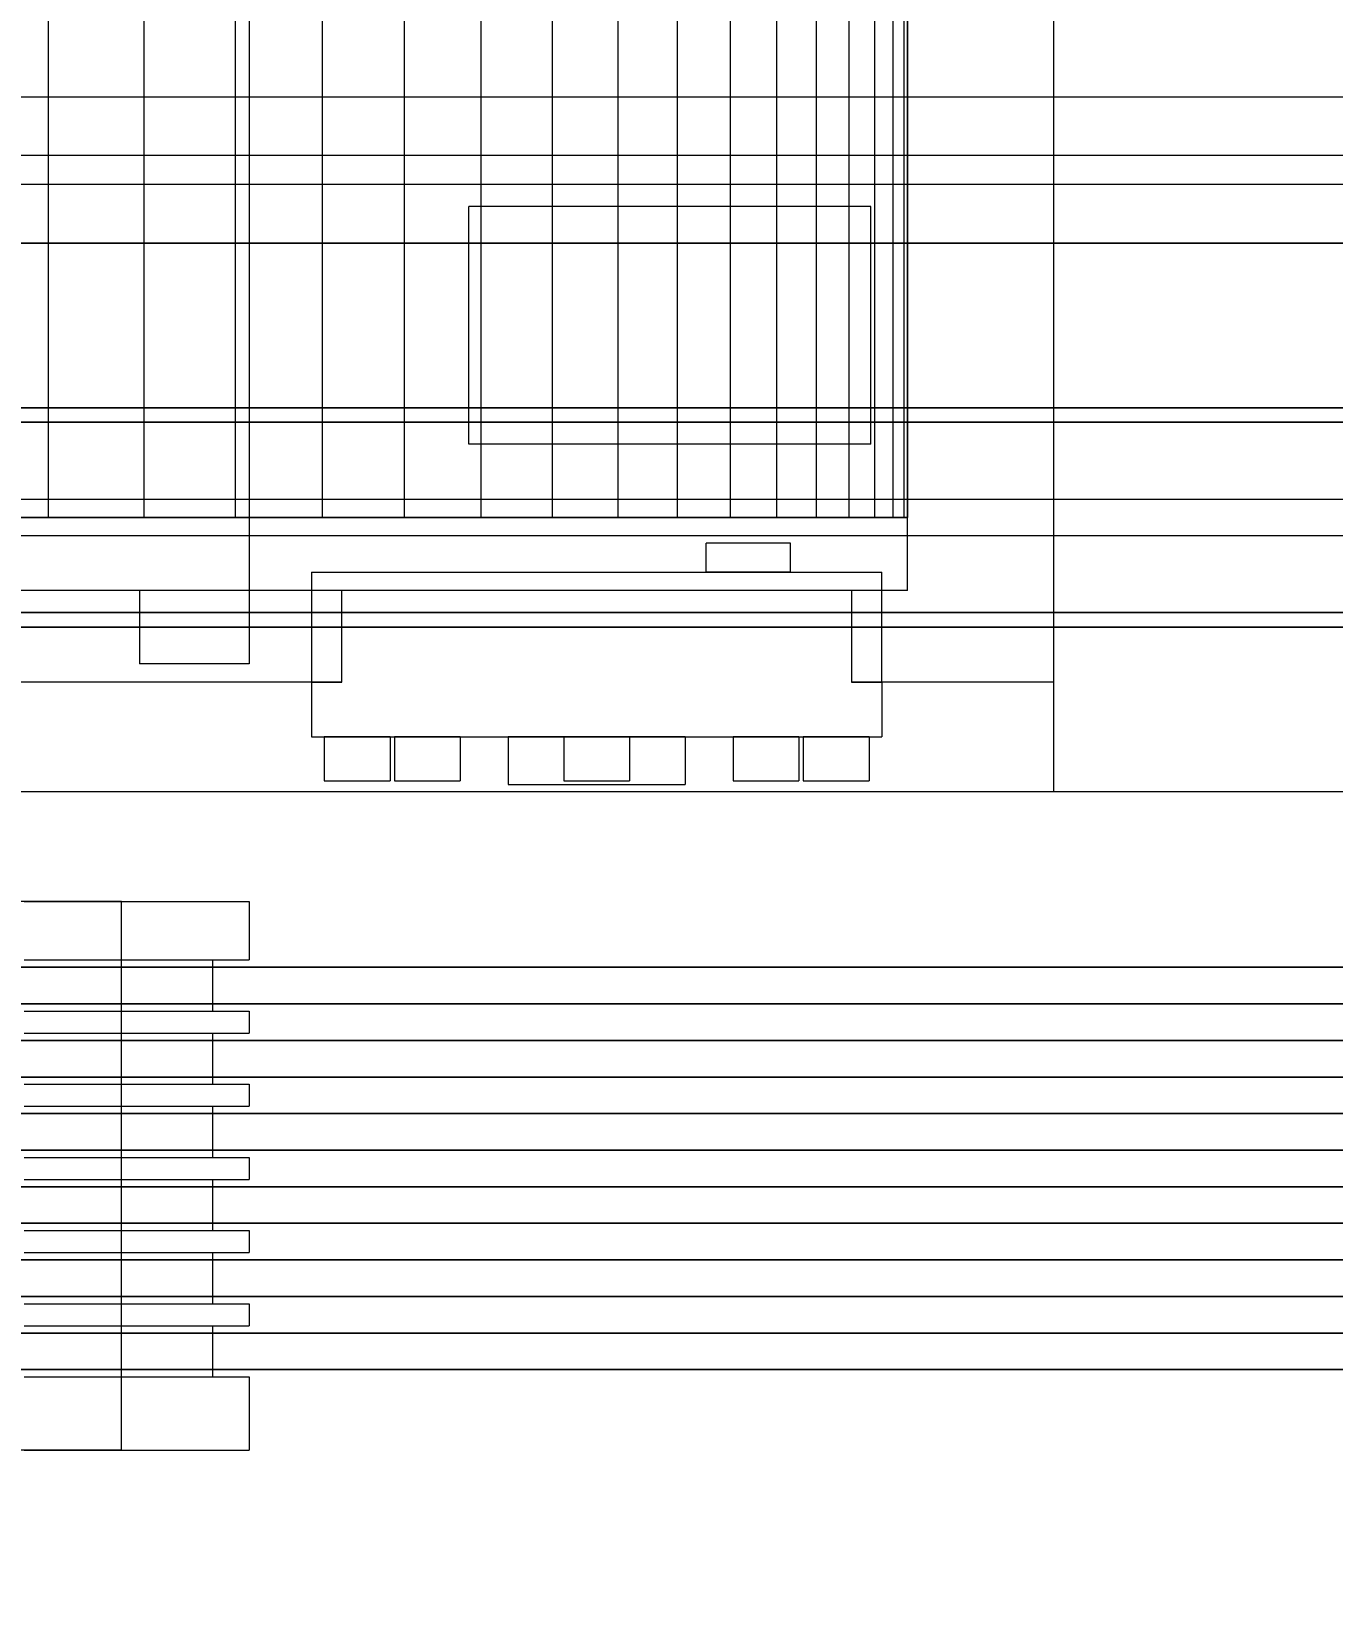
# Model space of a CAD drawing. Header units: millimetres. Extents: x -191664 to 191490, y -197311 to 10263.
# Drawn here: x 25578.6 to 25934.5, y -19702.5 to -19272.1 of the extents above; entities that cross this region are included whole.
import ezdxf

# ---------------------------------------------------------------- set-up
doc = ezdxf.new("R2010")
doc.units = ezdxf.units.MM
for name, color, linetype, lineweight in [('COTAS_INSTALACION_P', 30, 'Continuous', 0), ('COTAS_O', 1, 'Continuous', 0), ('superior_briquetadora', 7, 'Continuous', 0)]:
    doc.layers.add(name, color=color, linetype=linetype, lineweight=lineweight)
doc.dimstyles.new('PLANTA_100', dxfattribs={"dimtxt": 250, "dimasz": 150, "dimexe": 150, "dimexo": 80, "dimgap": 100, "dimtad": 1, "dimtih": 1, "dimtoh": 1, "dimdec": 1, "dimdsep": 46, "dimcen": 0.09, "dimclrd": 1, "dimclre": 1, "dimclrt": 1, "dimadec": 0, "dimazin": 0, "dimtfac": 1, "dimtdec": 4, "dimtofl": 0, "dimtmove": 0, "dimatfit": 3, "dimfxl": 1, "dimtolj": 1, "dimtzin": 0, "dimarcsym": 0})

# ---------------------------------------------------------------- blocks, each defined once
blk = doc.blocks.new('*D5')
at = {"layer": 'COTAS_INSTALACION_P', "color": 1, "lineweight": -2, "transparency": 16777216}
for p, q in [((-1000, -18080), (-1000, -25850)), ((60117.12, -18080), (60117.12, -25850)), ((-850, -25700), (59967.12, -25700))]:
    blk.add_line(p, q, dxfattribs=at)
at = {"layer": 'COTAS_INSTALACION_P', "color": 1, "transparency": 16777216}
for points in [[(-850, -25675), (-850, -25725), (-1000, -25700)], [(59967.12, -25675), (59967.12, -25725), (60117.12, -25700)]]:
    blk.add_solid(points, dxfattribs=at)
at = {"layer": 'Defpoints', "color": 0, "transparency": 16777216}
for p in [(-1000, -18000), (60117.12, -18000), (60117.12, -25700)]:
    blk.add_point(p, dxfattribs=at)
blk = doc.blocks.new('*D37')
at = {"layer": 'COTAS_O', "color": 1, "lineweight": -2, "transparency": 16777216}
for p, q in [((24628.19, -19560), (24628.19, -20930)), ((26828.19, -19560), (26828.19, -20930)), ((24778.19, -20780), (26678.19, -20780))]:
    blk.add_line(p, q, dxfattribs=at)
at = {"layer": 'COTAS_O', "color": 1, "transparency": 16777216}
for points in [[(24778.19, -20755), (24778.19, -20805), (24628.19, -20780)], [(26678.19, -20755), (26678.19, -20805), (26828.19, -20780)]]:
    blk.add_solid(points, dxfattribs=at)
at = {"layer": 'Defpoints', "color": 0, "transparency": 16777216}
for p in [(24628.19, -19480), (26828.19, -19480), (26828.19, -20780)]:
    blk.add_point(p, dxfattribs=at)

msp = doc.modelspace()

# ---------------------------------------------------------------- linework, layer by layer
at = {"layer": 'superior_briquetadora', "color": 117, "true_color": 0x28865c}
for p, q in [((25858.19, -18570), (25858.19, -19480)), ((25858.19, -18590), (25858.19, -19450)), ((25638.19, -18620), (25638.19, -19425)), ((25818.19, -19425), (25818.19, -18620)), ((25583.19, -18630), (25583.19, -19405)), ((25609.3, -18630), (25609.3, -19405)), ((25634.3, -18630), (25634.3, -19405)), ((25658.08, -18630), (25658.08, -19405)), ((25680.53, -18630), (25680.53, -19405)), ((25701.55, -18630), (25701.55, -19405)), ((25721.06, -18630), (25721.06, -19405)), ((25738.98, -18630), (25738.98, -19405)), ((25755.22, -18630), (25755.22, -19405)), ((25769.72, -18630), (25769.72, -19405)), ((25782.41, -18630), (25782.41, -19405)), ((25793.24, -18630), (25793.24, -19405)), ((25802.17, -18630), (25802.17, -19405)), ((25809.16, -18630), (25809.16, -19405)), ((25814.17, -18630), (25814.17, -19405)), ((25817.18, -18630), (25817.18, -19405)), ((25818.19, -18630), (25818.19, -19405)), ((25698.19, -19385), (25698.19, -19320)), ((25808.19, -19320), (25698.19, -19320)), ((25808.19, -19385), (25808.19, -19320)), ((25808.19, -19385), (25698.19, -19385)), ((25818.19, -19405), (24878.19, -19405)), ((25556.06, -19405), (25583.19, -19405)), ((25583.19, -19405), (25609.3, -19405)), ((25609.3, -19405), (25634.3, -19405)), ((25634.3, -19405), (25658.08, -19405)), ((25658.08, -19405), (25680.53, -19405)), ((25680.53, -19405), (25701.55, -19405)), ((25701.55, -19405), (25721.06, -19405)), ((25721.06, -19405), (25738.98, -19405)), ((25738.98, -19405), (25755.22, -19405)), ((25755.22, -19405), (25769.72, -19405)), ((25769.72, -19405), (25782.41, -19405)), ((25782.41, -19405), (25793.24, -19405)), ((25793.24, -19405), (25802.17, -19405)), ((25802.17, -19405), (25809.16, -19405)), ((25809.16, -19405), (25814.17, -19405)), ((25814.17, -19405), (25817.18, -19405)), ((25817.18, -19405), (25818.19, -19405)), ((25763.19, -19420), (25763.19, -19412)), ((25786.19, -19412), (25763.19, -19412)), ((25786.19, -19420), (25786.19, -19412)), ((25655.19, -19420), (25655.19, -19450)), ((25655.19, -19420), (25657.45, -19420)), ((25655.19, -19420), (25763.19, -19420)), ((25657.45, -19420), (25664.12, -19420)), ((25664.12, -19420), (25674.8, -19420)), ((25674.8, -19420), (25688.88, -19420)), ((25688.88, -19420), (25705.53, -19420)), ((25705.53, -19420), (25723.78, -19420)), ((25723.78, -19420), (25742.59, -19420)), ((25742.59, -19420), (25760.85, -19420)), ((25760.85, -19420), (25777.5, -19420)), ((25786.19, -19420), (25763.19, -19420)), ((25777.5, -19420), (25791.57, -19420)), ((25786.19, -19420), (25811.19, -19420)), ((25791.57, -19420), (25802.25, -19420)), ((25802.25, -19420), (25808.92, -19420)), ((25808.92, -19420), (25811.19, -19420)), ((25811.19, -19450), (25811.19, -19420)), ((25638.19, -19425), (25038.19, -19425)), ((25663.48, -19425), (25421.99, -19425)), ((25638.19, -19425), (25608.19, -19425)), ((25608.19, -19425), (25608.19, -19445)), ((25818.19, -19425), (25638.19, -19425)), ((25638.19, -19425), (25638.19, -19445)), ((25663.48, -19450), (25663.48, -19425)), ((25674.08, -19425), (25663.48, -19425)), ((25688.24, -19425), (25674.08, -19425)), ((25705.09, -19425), (25688.24, -19425)), ((25723.63, -19425), (25705.09, -19425)), ((25742.74, -19425), (25723.63, -19425)), ((25761.28, -19425), (25742.74, -19425)), ((25778.14, -19425), (25761.28, -19425)), ((25792.29, -19425), (25778.14, -19425)), ((25802.89, -19425), (25792.29, -19425)), ((25802.89, -19425), (25802.89, -19450)), ((25818.19, -19425), (25802.89, -19425)), ((25638.19, -19445), (25608.19, -19445)), ((25655.19, -19450), (25421.06, -19450)), ((25663.48, -19450), (25421.99, -19450)), ((25655.19, -19450), (25655.19, -19465)), ((25655.19, -19450), (25655.36, -19450)), ((25655.36, -19450), (25655.87, -19450)), ((25655.87, -19450), (25656.73, -19450)), ((25656.73, -19450), (25657.93, -19450)), ((25657.93, -19450), (25659.46, -19450)), ((25659.46, -19450), (25661.31, -19450)), ((25661.31, -19450), (25663.48, -19450)), ((25858.19, -19450), (25802.89, -19450)), ((25802.89, -19450), (25805.06, -19450)), ((25805.06, -19450), (25806.92, -19450)), ((25806.92, -19450), (25808.45, -19450)), ((25808.45, -19450), (25809.64, -19450)), ((25809.64, -19450), (25810.5, -19450)), ((25810.5, -19450), (25811.01, -19450)), ((25811.01, -19450), (25811.19, -19450)), ((25811.19, -19450), (25811.19, -19465)), ((25858.19, -19450), (25811.19, -19450)), ((25655.19, -19465), (25657.45, -19465)), ((25657.45, -19465), (25664.12, -19465)), ((25659.56, -19465), (25658.67, -19465)), ((25658.67, -19465), (25658.67, -19477)), ((25662.06, -19465), (25659.56, -19465)), ((25665.66, -19465), (25662.06, -19465)), ((25664.12, -19465), (25674.8, -19465)), ((25669.67, -19465), (25665.66, -19465)), ((25673.28, -19465), (25669.67, -19465)), ((25675.78, -19465), (25673.28, -19465)), ((25674.8, -19465), (25688.88, -19465)), ((25676.67, -19465), (25675.78, -19465)), ((25676.67, -19465), (25676.67, -19477)), ((25678.75, -19465), (25677.86, -19465)), ((25677.86, -19465), (25677.86, -19477)), ((25681.25, -19465), (25678.75, -19465)), ((25684.85, -19465), (25681.25, -19465)), ((25688.86, -19465), (25684.85, -19465)), ((25692.47, -19465), (25688.86, -19465)), ((25688.88, -19465), (25705.53, -19465)), ((25694.97, -19465), (25692.47, -19465)), ((25695.86, -19465), (25694.97, -19465)), ((25695.86, -19465), (25695.86, -19477)), ((25705.53, -19465), (25723.78, -19465)), ((25711.4, -19465), (25709.01, -19465)), ((25709.01, -19465), (25709.01, -19478)), ((25718.11, -19465), (25711.4, -19465)), ((25727.81, -19465), (25718.11, -19465)), ((25723.78, -19465), (25742.59, -19465)), ((25725.08, -19465), (25724.19, -19465)), ((25724.19, -19465), (25724.19, -19477)), ((25727.58, -19465), (25725.08, -19465)), ((25731.18, -19465), (25727.58, -19465)), ((25738.57, -19465), (25727.81, -19465)), ((25735.19, -19465), (25731.18, -19465)), ((25738.8, -19465), (25735.19, -19465)), ((25748.26, -19465), (25738.57, -19465)), ((25741.3, -19465), (25738.8, -19465)), ((25742.19, -19465), (25741.3, -19465)), ((25742.19, -19465), (25742.19, -19477)), ((25742.59, -19465), (25760.85, -19465)), ((25754.97, -19465), (25748.26, -19465)), ((25757.37, -19465), (25754.97, -19465)), ((25757.37, -19465), (25757.37, -19478)), ((25760.85, -19465), (25777.5, -19465)), ((25771.41, -19465), (25770.52, -19465)), ((25770.52, -19465), (25770.52, -19477)), ((25773.9, -19465), (25771.41, -19465)), ((25777.51, -19465), (25773.9, -19465)), ((25777.5, -19465), (25791.57, -19465)), ((25781.52, -19465), (25777.51, -19465)), ((25785.13, -19465), (25781.52, -19465)), ((25787.62, -19465), (25785.13, -19465)), ((25788.52, -19465), (25787.62, -19465)), ((25788.52, -19465), (25788.52, -19477)), ((25790.6, -19465), (25789.71, -19465)), ((25789.71, -19465), (25789.71, -19477)), ((25793.1, -19465), (25790.6, -19465)), ((25791.57, -19465), (25802.25, -19465)), ((25796.7, -19465), (25793.1, -19465)), ((25800.71, -19465), (25796.7, -19465)), ((25804.32, -19465), (25800.71, -19465)), ((25802.25, -19465), (25808.92, -19465)), ((25806.82, -19465), (25804.32, -19465)), ((25807.71, -19465), (25806.82, -19465)), ((25807.71, -19465), (25807.71, -19477)), ((25808.92, -19465), (25811.19, -19465)), ((25658.67, -19477), (25659.56, -19477)), ((25659.56, -19477), (25662.06, -19477)), ((25662.06, -19477), (25665.66, -19477)), ((25665.66, -19477), (25669.67, -19477)), ((25669.67, -19477), (25673.28, -19477)), ((25673.28, -19477), (25675.78, -19477)), ((25675.78, -19477), (25676.67, -19477)), ((25677.86, -19477), (25678.75, -19477)), ((25678.75, -19477), (25681.25, -19477)), ((25681.25, -19477), (25684.85, -19477)), ((25684.85, -19477), (25688.86, -19477)), ((25688.86, -19477), (25692.47, -19477)), ((25692.47, -19477), (25694.97, -19477)), ((25694.97, -19477), (25695.86, -19477)), ((25709.01, -19478), (25711.4, -19478)), ((25711.4, -19478), (25718.11, -19478)), ((25718.11, -19478), (25727.81, -19478)), ((25724.19, -19477), (25725.08, -19477)), ((25725.08, -19477), (25727.58, -19477)), ((25727.58, -19477), (25731.18, -19477)), ((25727.81, -19478), (25738.57, -19478)), ((25731.18, -19477), (25735.19, -19477)), ((25735.19, -19477), (25738.8, -19477)), ((25738.57, -19478), (25748.26, -19478)), ((25738.8, -19477), (25741.3, -19477)), ((25741.3, -19477), (25742.19, -19477)), ((25748.26, -19478), (25754.97, -19478)), ((25754.97, -19478), (25757.37, -19478)), ((25770.52, -19477), (25771.41, -19477)), ((25771.41, -19477), (25773.9, -19477)), ((25773.9, -19477), (25777.51, -19477)), ((25777.51, -19477), (25781.52, -19477)), ((25781.52, -19477), (25785.13, -19477)), ((25785.13, -19477), (25787.62, -19477)), ((25787.62, -19477), (25788.52, -19477)), ((25789.71, -19477), (25790.6, -19477)), ((25790.6, -19477), (25793.1, -19477)), ((25793.1, -19477), (25796.7, -19477)), ((25796.7, -19477), (25800.71, -19477)), ((25800.71, -19477), (25804.32, -19477)), ((25804.32, -19477), (25806.82, -19477)), ((25806.82, -19477), (25807.71, -19477)), ((25858.19, -19480), (24878.19, -19480))]:
    msp.add_line(p, q, dxfattribs=at)
at = {"layer": 'superior_briquetadora', "color": 251, "true_color": 0x53616b}
for p, q in [((24778.19, -19290), (26678.19, -19290)), ((24778.19, -19306), (26678.19, -19306)), ((26678.19, -19314), (24778.19, -19314)), ((24628.19, -19330), (26828.19, -19330)), ((26678.19, -19330), (24778.19, -19330)), ((24628.19, -19400), (26828.19, -19400)), ((26828.19, -19410), (24628.19, -19410)), ((26828.19, -19480), (24628.19, -19480))]:
    msp.add_line(p, q, dxfattribs=at)
at = {"layer": 'superior_briquetadora', "color": 8, "true_color": 0x667b86}
for p, q in [((26742.28, -19375), (24692.28, -19375)), ((24693.73, -19375), (26743.73, -19375)), ((24693.73, -19379), (26743.73, -19379)), ((26762.64, -19375), (24712.64, -19375)), ((26762.64, -19379), (24712.64, -19379)), ((24714.09, -19375), (26764.09, -19375)), ((24692.28, -19435), (26742.28, -19435)), ((26743.73, -19431), (24693.73, -19431)), ((26743.73, -19435), (24693.73, -19435)), ((24712.64, -19431), (26762.64, -19431)), ((24712.64, -19435), (26762.64, -19435)), ((26764.09, -19435), (24714.09, -19435))]:
    msp.add_line(p, q, dxfattribs=at)
at = {"layer": 'superior_briquetadora', "color": 9, "true_color": 0xb9c3c2}
for p, q in [((25579.03, -19510), (25562.27, -19510)), ((25576.62, -19510), (25587.99, -19510)), ((25592.07, -19510), (25579.03, -19510)), ((25587.99, -19510), (25598.3, -19510)), ((25600.35, -19510), (25592.07, -19510)), ((25598.3, -19510), (25607.49, -19510)), ((25603.19, -19510), (25600.35, -19510)), ((25603.19, -19660), (25603.19, -19510)), ((25607.49, -19510), (25615.53, -19510)), ((25615.53, -19510), (25622.39, -19510)), ((25622.39, -19510), (25628.05, -19510)), ((25628.05, -19510), (25632.47, -19510)), ((25632.47, -19510), (25635.64, -19510)), ((25635.64, -19510), (25637.55, -19510)), ((25637.55, -19510), (25638.19, -19510)), ((25638.19, -19510), (25638.19, -19526)), ((25576.62, -19526), (25587.99, -19526)), ((25577.63, -19526), (25587.99, -19526)), ((25587.99, -19526), (25597.25, -19526)), ((25587.99, -19526), (25598.3, -19526)), ((25597.25, -19526), (25605.35, -19526)), ((25598.3, -19526), (25607.49, -19526)), ((25605.35, -19526), (25612.27, -19526)), ((25607.49, -19526), (25615.53, -19526)), ((25612.27, -19526), (25617.96, -19526)), ((25615.53, -19526), (25622.39, -19526)), ((25617.96, -19526), (25622.42, -19526)), ((25622.39, -19526), (25628.05, -19526)), ((25622.42, -19526), (25625.62, -19526)), ((25625.62, -19526), (25627.54, -19526)), ((25627.54, -19526), (25628.19, -19526)), ((25628.05, -19526), (25632.47, -19526)), ((25628.19, -19540), (25628.19, -19526)), ((25632.47, -19526), (25635.64, -19526)), ((25635.64, -19526), (25637.55, -19526)), ((25637.55, -19526), (25638.19, -19526)), ((25576.62, -19540), (25587.99, -19540)), ((25577.63, -19540), (25587.99, -19540)), ((25587.99, -19540), (25597.25, -19540)), ((25587.99, -19540), (25598.3, -19540)), ((25597.25, -19540), (25605.35, -19540)), ((25598.3, -19540), (25607.49, -19540)), ((25605.35, -19540), (25612.27, -19540)), ((25607.49, -19540), (25615.53, -19540)), ((25612.27, -19540), (25617.96, -19540)), ((25615.53, -19540), (25622.39, -19540)), ((25617.96, -19540), (25622.42, -19540)), ((25622.39, -19540), (25628.05, -19540)), ((25622.42, -19540), (25625.62, -19540)), ((25625.62, -19540), (25627.54, -19540)), ((25627.54, -19540), (25628.19, -19540)), ((25628.05, -19540), (25632.47, -19540)), ((25632.47, -19540), (25635.64, -19540)), ((25635.64, -19540), (25637.55, -19540)), ((25637.55, -19540), (25638.19, -19540)), ((25638.19, -19540), (25638.19, -19546)), ((25576.62, -19546), (25587.99, -19546)), ((25577.63, -19546), (25587.99, -19546)), ((25587.99, -19546), (25597.25, -19546)), ((25587.99, -19546), (25598.3, -19546)), ((25597.25, -19546), (25605.35, -19546)), ((25598.3, -19546), (25607.49, -19546)), ((25605.35, -19546), (25612.27, -19546)), ((25607.49, -19546), (25615.53, -19546)), ((25612.27, -19546), (25617.96, -19546)), ((25615.53, -19546), (25622.39, -19546)), ((25617.96, -19546), (25622.42, -19546)), ((25622.39, -19546), (25628.05, -19546)), ((25622.42, -19546), (25625.62, -19546)), ((25625.62, -19546), (25627.54, -19546)), ((25627.54, -19546), (25628.19, -19546)), ((25628.05, -19546), (25632.47, -19546)), ((25628.19, -19560), (25628.19, -19546)), ((25632.47, -19546), (25635.64, -19546)), ((25635.64, -19546), (25637.55, -19546)), ((25637.55, -19546), (25638.19, -19546)), ((25576.62, -19560), (25587.99, -19560)), ((25577.63, -19560), (25587.99, -19560)), ((25587.99, -19560), (25597.25, -19560)), ((25587.99, -19560), (25598.3, -19560)), ((25597.25, -19560), (25605.35, -19560)), ((25598.3, -19560), (25607.49, -19560)), ((25605.35, -19560), (25612.27, -19560)), ((25607.49, -19560), (25615.53, -19560)), ((25612.27, -19560), (25617.96, -19560)), ((25615.53, -19560), (25622.39, -19560)), ((25617.96, -19560), (25622.42, -19560)), ((25622.39, -19560), (25628.05, -19560)), ((25622.42, -19560), (25625.62, -19560)), ((25625.62, -19560), (25627.54, -19560)), ((25627.54, -19560), (25628.19, -19560)), ((25628.05, -19560), (25632.47, -19560)), ((25632.47, -19560), (25635.64, -19560)), ((25635.64, -19560), (25637.55, -19560)), ((25637.55, -19560), (25638.19, -19560)), ((25638.19, -19560), (25638.19, -19566)), ((25576.62, -19566), (25587.99, -19566)), ((25577.63, -19566), (25587.99, -19566)), ((25587.99, -19566), (25597.25, -19566)), ((25587.99, -19566), (25598.3, -19566)), ((25597.25, -19566), (25605.35, -19566)), ((25598.3, -19566), (25607.49, -19566)), ((25605.35, -19566), (25612.27, -19566)), ((25607.49, -19566), (25615.53, -19566)), ((25612.27, -19566), (25617.96, -19566)), ((25615.53, -19566), (25622.39, -19566)), ((25617.96, -19566), (25622.42, -19566)), ((25622.39, -19566), (25628.05, -19566)), ((25622.42, -19566), (25625.62, -19566)), ((25625.62, -19566), (25627.54, -19566)), ((25627.54, -19566), (25628.19, -19566)), ((25628.05, -19566), (25632.47, -19566)), ((25628.19, -19580), (25628.19, -19566)), ((25632.47, -19566), (25635.64, -19566)), ((25635.64, -19566), (25637.55, -19566)), ((25637.55, -19566), (25638.19, -19566)), ((25576.62, -19580), (25587.99, -19580)), ((25577.63, -19580), (25587.99, -19580)), ((25587.99, -19580), (25597.25, -19580)), ((25587.99, -19580), (25598.3, -19580)), ((25597.25, -19580), (25605.35, -19580)), ((25598.3, -19580), (25607.49, -19580)), ((25605.35, -19580), (25612.27, -19580)), ((25607.49, -19580), (25615.53, -19580)), ((25612.27, -19580), (25617.96, -19580)), ((25615.53, -19580), (25622.39, -19580)), ((25617.96, -19580), (25622.42, -19580)), ((25622.39, -19580), (25628.05, -19580)), ((25622.42, -19580), (25625.62, -19580)), ((25625.62, -19580), (25627.54, -19580)), ((25627.54, -19580), (25628.19, -19580)), ((25628.05, -19580), (25632.47, -19580)), ((25632.47, -19580), (25635.64, -19580)), ((25635.64, -19580), (25637.55, -19580)), ((25637.55, -19580), (25638.19, -19580)), ((25638.19, -19580), (25638.19, -19586)), ((25576.62, -19586), (25587.99, -19586)), ((25577.63, -19586), (25587.99, -19586)), ((25587.99, -19586), (25597.25, -19586)), ((25587.99, -19586), (25598.3, -19586)), ((25597.25, -19586), (25605.35, -19586)), ((25598.3, -19586), (25607.49, -19586)), ((25605.35, -19586), (25612.27, -19586)), ((25607.49, -19586), (25615.53, -19586)), ((25612.27, -19586), (25617.96, -19586)), ((25615.53, -19586), (25622.39, -19586)), ((25617.96, -19586), (25622.42, -19586)), ((25622.39, -19586), (25628.05, -19586)), ((25622.42, -19586), (25625.62, -19586)), ((25625.62, -19586), (25627.54, -19586)), ((25627.54, -19586), (25628.19, -19586)), ((25628.05, -19586), (25632.47, -19586)), ((25628.19, -19600), (25628.19, -19586)), ((25632.47, -19586), (25635.64, -19586)), ((25635.64, -19586), (25637.55, -19586)), ((25637.55, -19586), (25638.19, -19586)), ((25576.62, -19600), (25587.99, -19600)), ((25577.63, -19600), (25587.99, -19600)), ((25587.99, -19600), (25597.25, -19600)), ((25587.99, -19600), (25598.3, -19600)), ((25597.25, -19600), (25605.35, -19600)), ((25598.3, -19600), (25607.49, -19600)), ((25605.35, -19600), (25612.27, -19600)), ((25607.49, -19600), (25615.53, -19600)), ((25612.27, -19600), (25617.96, -19600)), ((25615.53, -19600), (25622.39, -19600)), ((25617.96, -19600), (25622.42, -19600)), ((25622.39, -19600), (25628.05, -19600)), ((25622.42, -19600), (25625.62, -19600)), ((25625.62, -19600), (25627.54, -19600)), ((25627.54, -19600), (25628.19, -19600)), ((25628.05, -19600), (25632.47, -19600)), ((25632.47, -19600), (25635.64, -19600)), ((25635.64, -19600), (25637.55, -19600)), ((25637.55, -19600), (25638.19, -19600)), ((25638.19, -19600), (25638.19, -19606)), ((25576.62, -19606), (25587.99, -19606)), ((25577.63, -19606), (25587.99, -19606)), ((25587.99, -19606), (25597.25, -19606)), ((25587.99, -19606), (25598.3, -19606)), ((25597.25, -19606), (25605.35, -19606)), ((25598.3, -19606), (25607.49, -19606)), ((25605.35, -19606), (25612.27, -19606)), ((25607.49, -19606), (25615.53, -19606)), ((25612.27, -19606), (25617.96, -19606)), ((25615.53, -19606), (25622.39, -19606)), ((25617.96, -19606), (25622.42, -19606)), ((25622.39, -19606), (25628.05, -19606)), ((25622.42, -19606), (25625.62, -19606)), ((25625.62, -19606), (25627.54, -19606)), ((25627.54, -19606), (25628.19, -19606)), ((25628.05, -19606), (25632.47, -19606)), ((25628.19, -19620), (25628.19, -19606)), ((25632.47, -19606), (25635.64, -19606)), ((25635.64, -19606), (25637.55, -19606)), ((25637.55, -19606), (25638.19, -19606)), ((25576.62, -19620), (25587.99, -19620)), ((25577.63, -19620), (25587.99, -19620)), ((25587.99, -19620), (25597.25, -19620)), ((25587.99, -19620), (25598.3, -19620)), ((25597.25, -19620), (25605.35, -19620)), ((25598.3, -19620), (25607.49, -19620)), ((25605.35, -19620), (25612.27, -19620)), ((25607.49, -19620), (25615.53, -19620)), ((25612.27, -19620), (25617.96, -19620)), ((25615.53, -19620), (25622.39, -19620)), ((25617.96, -19620), (25622.42, -19620)), ((25622.39, -19620), (25628.05, -19620)), ((25622.42, -19620), (25625.62, -19620)), ((25625.62, -19620), (25627.54, -19620)), ((25627.54, -19620), (25628.19, -19620)), ((25628.05, -19620), (25632.47, -19620)), ((25632.47, -19620), (25635.64, -19620)), ((25635.64, -19620), (25637.55, -19620)), ((25637.55, -19620), (25638.19, -19620)), ((25638.19, -19620), (25638.19, -19626)), ((25576.62, -19626), (25587.99, -19626)), ((25577.63, -19626), (25587.99, -19626)), ((25587.99, -19626), (25597.25, -19626)), ((25587.99, -19626), (25598.3, -19626)), ((25597.25, -19626), (25605.35, -19626)), ((25598.3, -19626), (25607.49, -19626)), ((25605.35, -19626), (25612.27, -19626)), ((25607.49, -19626), (25615.53, -19626)), ((25612.27, -19626), (25617.96, -19626)), ((25615.53, -19626), (25622.39, -19626)), ((25617.96, -19626), (25622.42, -19626)), ((25622.39, -19626), (25628.05, -19626)), ((25622.42, -19626), (25625.62, -19626)), ((25625.62, -19626), (25627.54, -19626)), ((25627.54, -19626), (25628.19, -19626)), ((25628.05, -19626), (25632.47, -19626)), ((25628.19, -19640), (25628.19, -19626)), ((25632.47, -19626), (25635.64, -19626)), ((25635.64, -19626), (25637.55, -19626)), ((25637.55, -19626), (25638.19, -19626)), ((25576.62, -19640), (25587.99, -19640)), ((25577.63, -19640), (25587.99, -19640)), ((25587.99, -19640), (25597.25, -19640)), ((25587.99, -19640), (25598.3, -19640)), ((25597.25, -19640), (25605.35, -19640)), ((25598.3, -19640), (25607.49, -19640)), ((25605.35, -19640), (25612.27, -19640)), ((25607.49, -19640), (25615.53, -19640)), ((25612.27, -19640), (25617.96, -19640)), ((25615.53, -19640), (25622.39, -19640)), ((25617.96, -19640), (25622.42, -19640)), ((25622.39, -19640), (25628.05, -19640)), ((25622.42, -19640), (25625.62, -19640)), ((25625.62, -19640), (25627.54, -19640)), ((25627.54, -19640), (25628.19, -19640)), ((25628.05, -19640), (25632.47, -19640)), ((25632.47, -19640), (25635.64, -19640)), ((25635.64, -19640), (25637.55, -19640)), ((25637.55, -19640), (25638.19, -19640)), ((25638.19, -19640), (25638.19, -19660)), ((25579.03, -19660), (25562.27, -19660)), ((25576.62, -19660), (25587.99, -19660)), ((25592.07, -19660), (25579.03, -19660)), ((25587.99, -19660), (25598.3, -19660)), ((25600.35, -19660), (25592.07, -19660)), ((25598.3, -19660), (25607.49, -19660)), ((25603.19, -19660), (25600.35, -19660)), ((25607.49, -19660), (25615.53, -19660)), ((25615.53, -19660), (25622.39, -19660)), ((25622.39, -19660), (25628.05, -19660)), ((25628.05, -19660), (25632.47, -19660)), ((25632.47, -19660), (25635.64, -19660)), ((25635.64, -19660), (25637.55, -19660)), ((25637.55, -19660), (25638.19, -19660))]:
    msp.add_line(p, q, dxfattribs=at)
at = {"layer": 'superior_briquetadora', "color": 117, "true_color": 0x376c5b}
for p, q in [((25349.74, -19528), (27106.85, -19528)), ((25350.31, -19528), (27107.42, -19528)), ((27114.11, -19528), (25367.8, -19528)), ((27115.16, -19528), (25368.85, -19528)), ((25349.74, -19538), (27106.85, -19538)), ((25350.31, -19538), (27107.42, -19538)), ((27114.11, -19538), (25367.8, -19538)), ((27115.16, -19538), (25368.85, -19538)), ((25349.74, -19548), (27106.85, -19548)), ((25350.31, -19548), (27107.42, -19548)), ((27114.11, -19548), (25367.8, -19548)), ((27115.16, -19548), (25368.85, -19548)), ((25349.74, -19558), (27106.85, -19558)), ((25350.31, -19558), (27107.42, -19558)), ((27114.11, -19558), (25367.8, -19558)), ((27115.16, -19558), (25368.85, -19558)), ((25349.74, -19568), (27106.85, -19568)), ((25350.31, -19568), (27107.42, -19568)), ((27114.11, -19568), (25367.8, -19568)), ((27115.16, -19568), (25368.85, -19568)), ((25349.74, -19578), (27106.85, -19578)), ((25350.31, -19578), (27107.42, -19578)), ((27114.11, -19578), (25367.8, -19578)), ((27115.16, -19578), (25368.85, -19578)), ((25349.74, -19588), (27106.85, -19588)), ((25350.31, -19588), (27107.42, -19588)), ((27114.11, -19588), (25367.8, -19588)), ((27115.16, -19588), (25368.85, -19588)), ((25349.74, -19598), (27106.85, -19598)), ((25350.31, -19598), (27107.42, -19598)), ((27114.11, -19598), (25367.8, -19598)), ((27115.16, -19598), (25368.85, -19598)), ((25349.74, -19608), (27106.85, -19608)), ((25350.31, -19608), (27107.42, -19608)), ((27114.11, -19608), (25367.8, -19608)), ((27115.16, -19608), (25368.85, -19608)), ((25349.74, -19618), (27106.85, -19618)), ((25350.31, -19618), (27107.42, -19618)), ((27114.11, -19618), (25367.8, -19618)), ((27115.16, -19618), (25368.85, -19618)), ((25349.74, -19628), (27106.85, -19628)), ((25350.31, -19628), (27107.42, -19628)), ((27114.11, -19628), (25367.8, -19628)), ((27115.16, -19628), (25368.85, -19628)), ((25349.74, -19638), (27106.85, -19638)), ((25350.31, -19638), (27107.42, -19638)), ((27114.11, -19638), (25367.8, -19638)), ((27115.16, -19638), (25368.85, -19638))]:
    msp.add_line(p, q, dxfattribs=at)

# ---------------------------------------------------------------- dimensions: what is measured, and where the dimension line sits
at = {"layer": 'COTAS_INSTALACION_P'}
dim = msp.add_aligned_dim(p1=(-1000, -18000), p2=(60117.12, -18000), distance=-7700, text='<> P', dimstyle='PLANTA_100', dxfattribs=at)
dim.commit()
dim.dimension.update_dxf_attribs({"geometry": '*D5', "text_midpoint": (29558.56, -25700)})
at = {"layer": 'COTAS_O'}
dim = msp.add_aligned_dim(p1=(24628.19, -19480), p2=(26828.19, -19480), distance=-1300, text='<> O', dimstyle='PLANTA_100', dxfattribs=at)
dim.commit()
dim.dimension.update_dxf_attribs({"geometry": '*D37', "text_midpoint": (25728.19, -20780)})

doc.saveas('drawing.dxf')
